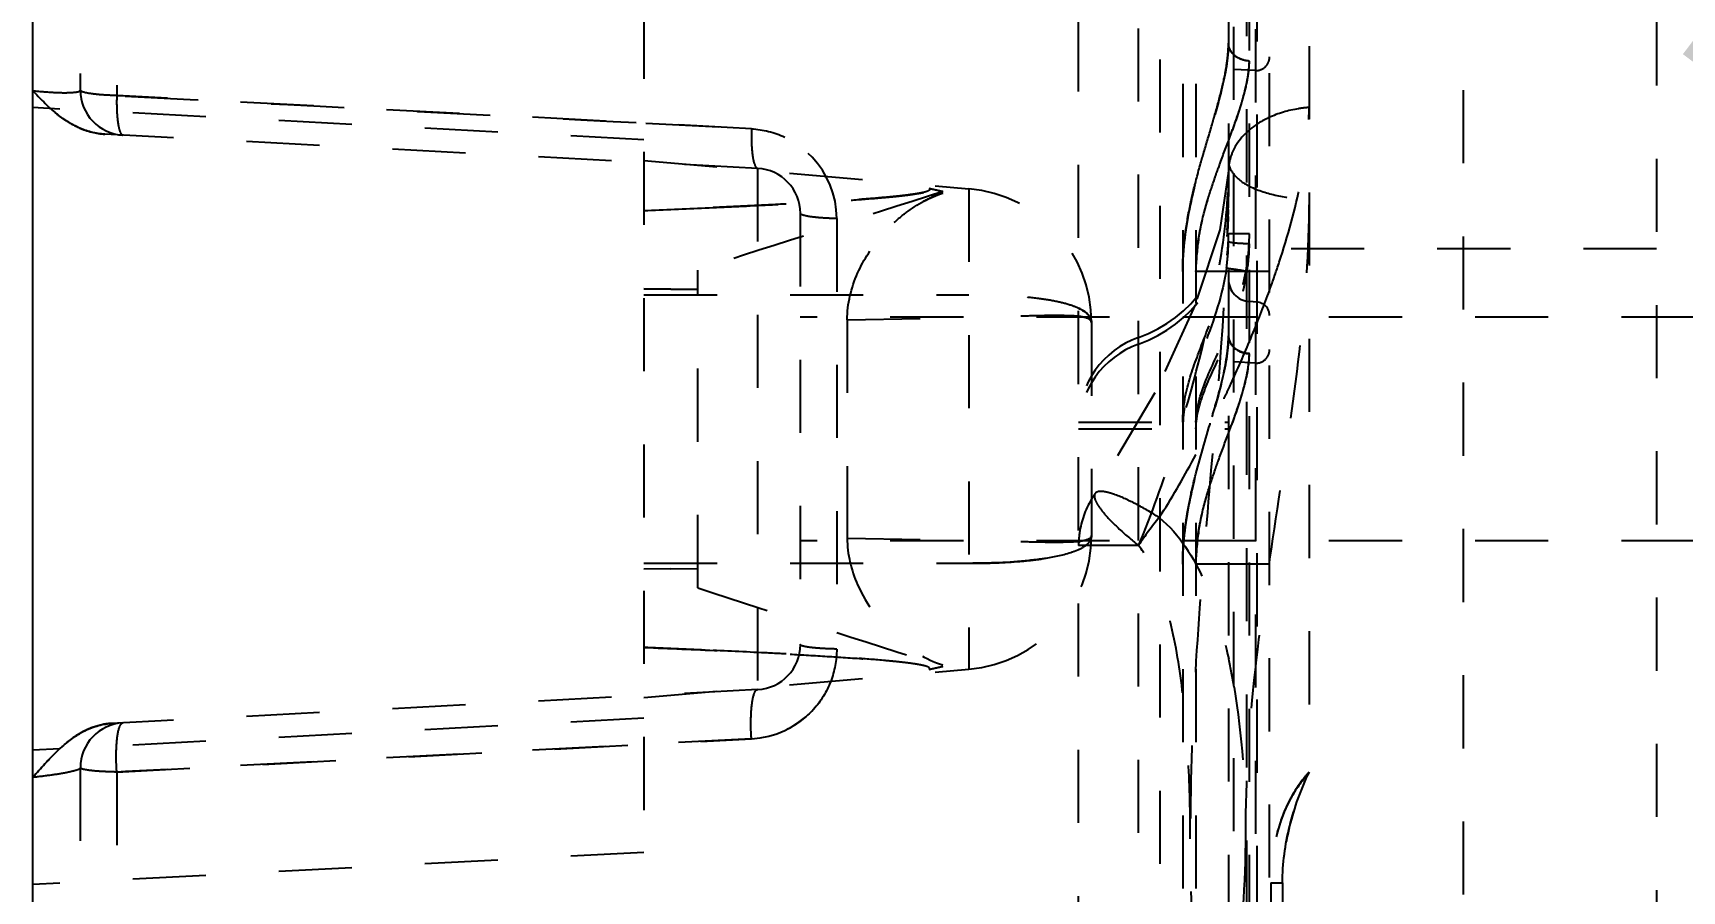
# Model space of a CAD drawing. Header units: millimetres. Extents: x 1147 to 12155, y -6137 to -4403.
# Drawn here: x 3268.09 to 3304.93, y -5203.73 to -5184.57 of the extents above; entities that cross this region are included whole.
import ezdxf

# ---------------------------------------------------------------- set-up
doc = ezdxf.new("R2010")
doc.units = ezdxf.units.MM
doc.header["$LTSCALE"] = 16.335
doc.header["$PDMODE"] = 3
doc.header["$PDSIZE"] = 0.3125
doc.linetypes.add('HIDDEN', pattern=[0.2, 0.1, -0.1])
doc.layers.get('0').update_dxf_attribs({"linetype": 'CONTINUOUS'})
doc.layers.get('Defpoints').update_dxf_attribs({"linetype": 'CONTINUOUS'})
doc.layers.add('DEFAULT_2', color=8, linetype='HIDDEN')
doc.styles.get("Standard").update_dxf_attribs({"font": 'txt', "width": 0.8})
doc.dimstyles.get("Standard").update_dxf_attribs({"dimtxt": 0.15625, "dimasz": 0.1875, "dimexe": 0.125, "dimexo": 0.0625, "dimtad": 0, "dimtih": 1, "dimtoh": 1, "dimdsep": 46, "dimtxsty": 'Standard', "dimcen": 0.09, "dimadec": 0, "dimazin": 0, "dimtp": 0.01, "dimtm": 0.01, "dimtfac": 1, "dimtofl": 0, "dimtmove": 0, "dimatfit": 3, "dimfxl": 0, "dimtolj": 1, "dimarcsym": 0})

# ---------------------------------------------------------------- blocks, each defined once
blk = doc.blocks.new('*D688')
at = {"color": 4, "lineweight": -2}
blk.add_line((3327.154, -5195.681), (3335.127, -5201.717), dxfattribs=at)
at = {"color": 4}
blk.add_solid([(3336.133, -5200.388), (3334.121, -5203.046), (3343.1, -5207.753)], dxfattribs=at)
at = {"layer": 'Defpoints', "color": 0}
for p in [(3343.1, -5207.753), (3351.073, -5213.79)]:
    blk.add_point(p, dxfattribs=at)
at = {"color": 6, "insert": (3313.867, -5185.621), "char_height": 10, "attachment_point": 5, "rotation": 322.8702}
blk.add_mtext('\\A1;∅10.00', dxfattribs=at)

msp = doc.modelspace()

# ---------------------------------------------------------------- linework, layer by layer
at = {"color": 7, "linetype": 'Continuous'}
msp.add_line((3268.086, -5503.772), (3268.086, -5023.709), dxfattribs=at)
at = {"layer": 'DEFAULT_2', "color": 8, "linetype": 'HIDDEN'}
for p, q in [((3269.144, -5107.066), (3269.144, -5185.847)), ((3269.958, -5110.595), (3269.958, -5185.967)), ((3293.277, -5402.415), (3293.277, -5115.128)), ((3295.718, -5399.454), (3295.718, -5118.089)), ((3295.207, -5396.995), (3295.207, -5120.548)), ((3294.799, -5121.249), (3294.799, -5396.294)), ((3292.79, -5388.654), (3292.79, -5127.217)), ((3295.437, -5127.584), (3295.437, -5389.959)), ((3291.451, -5388.431), (3291.451, -5129.112)), ((3294.918, -5388.619), (3294.918, -5128.948)), ((3295.401, -5128.948), (3295.401, -5388.595)), ((3293.777, -5133.436), (3293.777, -5244.192)), ((3294.074, -5133.436), (3294.074, -5244.192)), ((3295.267, -5220.896), (3295.267, -5138.281)), ((3300.043, -5169.51), (3300.043, -5254.971)), ((3304.365, -5174.31), (3304.365, -5256.018)), ((3296.6, -5178.329), (3296.6, -5201.077)), ((3281.739, -5183.957), (3281.739, -5202.871)), ((3295.401, -5185.406), (3294.918, -5185.381)), ((3284.14, -5186.709), (3269.958, -5185.967)), ((3269.958, -5185.967), (3270.143, -5185.976)), ((3281.739, -5186.953), (3268.086, -5186.237)), ((3281.782, -5186.581), (3284.14, -5186.702)), ((3284.279, -5187.595), (3269.694, -5186.83)), ((3281.739, -5187.414), (3289.001, -5188.049)), ((3284.279, -5187.595), (3284.279, -5199.233)), ((3294.799, -5187.653), (3294.607, -5188.965)), ((3288.111, -5188.042), (3288.419, -5188.113)), ((3288.214, -5188.066), (3288.111, -5188.042)), ((3288.316, -5188.089), (3288.214, -5188.066)), ((3288.419, -5188.113), (3288.316, -5188.089)), ((3289.001, -5188.049), (3289.001, -5198.779)), ((3285.232, -5188.599), (3285.232, -5198.229)), ((3286.046, -5188.714), (3286.046, -5198.329)), ((3294.607, -5188.965), (3294.054, -5190.641)), ((3295.267, -5189.056), (3294.799, -5189.056)), ((3304.365, -5189.392), (3294.799, -5189.392)), ((3282.939, -5196.965), (3282.939, -5189.863)), ((3295.718, -5189.895), (3293.777, -5189.895)), ((3282.34, -5190.29), (3281.739, -5190.281)), ((3281.739, -5190.281), (3282.939, -5190.299)), ((3282.939, -5190.299), (3282.34, -5190.29)), ((3281.739, -5190.414), (3289.001, -5190.414)), ((3294.054, -5190.641), (3293.154, -5192.609)), ((3295.437, -5190.579), (3295.267, -5190.567)), ((3377.086, -5190.914), (3285.232, -5190.914)), ((3286.28, -5190.974), (3289.001, -5190.922)), ((3286.28, -5190.974), (3286.28, -5195.854)), ((3291.739, -5191.038), (3291.739, -5195.79)), ((3295.401, -5191.942), (3294.918, -5191.917)), ((3293.154, -5192.609), (3291.82, -5194.854)), ((3291.451, -5193.263), (3294.799, -5193.263)), ((3291.451, -5193.414), (3294.799, -5193.414)), ((3291.819, -5194.855), (3291.819, -5194.855)), ((3377.086, -5195.914), (3285.232, -5195.914)), ((3286.28, -5195.854), (3289.001, -5195.906)), ((3292.79, -5196.016), (3291.451, -5196.016)), ((3281.739, -5196.414), (3289.001, -5196.414)), ((3282.34, -5196.538), (3281.739, -5196.547)), ((3282.34, -5196.538), (3282.939, -5196.529)), ((3295.718, -5196.431), (3293.777, -5196.431)), ((3281.739, -5199.414), (3289.001, -5198.779)), ((3288.419, -5198.715), (3288.111, -5198.786)), ((3288.111, -5198.786), (3288.419, -5198.715)), ((3284.279, -5199.233), (3269.832, -5199.991)), ((3281.739, -5199.876), (3268.086, -5200.591)), ((3269.958, -5201.076), (3284.14, -5200.334)), ((3284.14, -5200.334), (3270.154, -5201.065)), ((3269.144, -5200.981), (3269.144, -5316.562)), ((3270.154, -5201.065), (3269.958, -5201.076)), ((3269.958, -5201.076), (3269.958, -5316.467)), ((3281.739, -5202.871), (3268.086, -5203.587)), ((3295.747, -5203.55), (3295.747, -5211.935)), ((3295.747, -5203.55), (3296.004, -5203.55)), ((3296.004, -5203.549), (3296.004, -5211.936))]:
    msp.add_line(p, q, dxfattribs=at)
for centre, radius, start, end in [((3295.416, -5185.105), 0.302, 267, 0), ((3270.15, -5185.847), 1.005, 180.0001, 267.0017), ((3567.661, 427.074), 5620.93, 266.965891, 267.084687), ((3270.347, -5184.225), 2.76, 230.2119, 234.5232), ((3267.083, -5176.63), 29.585, 339.508, 340.2337), ((3267.11, -5176.639), 29.556, 339.5088, 340.234), ((3284.055, -5188.715), 1.991, 0.0181, 87.0457), ((3284.227, -5188.599), 1.006, 0, 87), ((3711.725, -6522.855), 1400.259, 107.596148, 107.831523), ((3288.739, -5191.038), 3, 0, 85), ((3267.39, -4834.554), 354.272, 272.32127, 272.54297), ((3291.783, -5188.524), 3.017, 289.5117, 0.1721), ((3291.783, -5188.675), 3.017, 289.5117, 0.1666), ((3275.681, -5183.043), 21.315, 340.186, 341.833), ((3295.302, -5190.066), 0.503, 180, 266), ((3271.615, -5181.559), 25.643, 337.9285, 340.1459), ((3295.416, -5190.88), 0.302, 0, 86), ((3293.462, -5193.263), 2.011, 109.5117, 180), ((3268.603, -5180.339), 28.892, 335.6744, 337.9308), ((3293.462, -5193.414), 2.011, 109.5117, 180), ((3295.416, -5191.641), 0.302, 267, 0), ((3267.896, -5180.022), 29.668, 335.1023, 335.6787), ((3267.641, -5179.904), 29.949, 334.6217, 335.1025), ((3267.418, -5183.287), 29.229, 339.5183, 340.2366), ((3293.461, -5196.016), 2.01, 144.7379, 149.2627), ((3298.894, -5200.041), 7.312, 140.5052, 146.5944), ((3288.739, -5195.79), 3, 275, 0), ((3293.446, -5196.017), 1.995, 171.8241, 179.9667), ((3711.725, -3863.973), 1400.259, 252.168477, 252.403852), ((3267.391, -5552.253), 354.25, 87.45696, 87.67874), ((3284.036, -5198.332), 2.005, 272.991, 359.9485), ((3284.227, -5198.229), 1.006, 273, 0), ((3281.426, -5201.441), 13.687, 9.5078, 12.1923), ((3270.15, -5200.981), 1.005, 92.9959, 179.9998), ((3271.122, -5203.186), 3.586, 131.0248, 133.9766)]:
    msp.add_arc(centre, radius, start, end, dxfattribs=at)
for points, knots in [([(3294.799, -5184.795), (3294.799, -5185.145), (3294.646, -5185.914), (3294.286, -5187.1), (3293.904, -5188.435), (3293.777, -5189.399), (3293.777, -5189.895)], [0, 0, 0, 0, 0.201795, 0.445615, 0.71495, 1, 1, 1, 1]), ([(3294.761, -5185.262), (3294.767, -5185.222), (3294.788, -5185.067), (3294.799, -5184.911), (3294.799, -5184.795)], [0, 0, 0, 0, 0.261591, 1, 1, 1, 1]), ([(3295.267, -5185.197), (3295.148, -5185.19), (3294.921, -5185.118), (3294.799, -5184.897), (3294.799, -5184.795)], [0, 0, 0, 0, 0.537687, 1, 1, 1, 1]), ([(3294.862, -5184.988), (3294.852, -5184.972), (3294.818, -5184.913), (3294.799, -5184.844), (3294.799, -5184.795)], [0, 0, 0, 0, 0.267698, 1, 1, 1, 1]), ([(3294.074, -5189.895), (3294.084, -5189.661), (3294.12, -5189.196), (3294.257, -5188.518), (3294.467, -5187.88), (3294.752, -5187.095), (3295.096, -5186.229), (3295.252, -5185.519), (3295.267, -5185.196)], [0, 0, 0, 0, 0.144458, 0.286589, 0.424881, 0.557759, 0.801087, 1, 1, 1, 1]), ([(3295.03, -5185.134), (3295.013, -5185.125), (3294.948, -5185.087), (3294.892, -5185.034), (3294.861, -5184.989)], [0, 0, 0, 0, 0.261298, 1, 1, 1, 1]), ([(3295.031, -5185.133), (3295.013, -5185.124), (3294.948, -5185.087), (3294.892, -5185.033), (3294.862, -5184.988)], [0, 0, 0, 0, 0.261619, 1, 1, 1, 1]), ([(3294.636, -5185.875), (3294.649, -5185.822), (3294.698, -5185.619), (3294.739, -5185.414), (3294.761, -5185.262)], [0, 0, 0, 0, 0.26118, 1, 1, 1, 1]), ([(3268.086, -5185.857), (3268.22, -5185.872), (3268.47, -5185.893), (3268.794, -5185.907), (3269.013, -5185.896), (3269.113, -5185.878), (3269.144, -5185.857), (3269.144, -5185.847)], [0, 0, 0, 0, 0.37688, 0.699542, 0.914454, 0.97229, 1, 1, 1, 1]), ([(3269.958, -5185.967), (3269.85, -5185.964), (3269.655, -5185.956), (3269.404, -5185.932), (3269.241, -5185.902), (3269.166, -5185.876), (3269.144, -5185.856), (3269.144, -5185.847)], [0, 0, 0, 0, 0.386626, 0.702005, 0.910896, 0.969241, 1, 1, 1, 1]), ([(3269.958, -5185.967), (3269.955, -5186.081), (3269.954, -5186.289), (3269.981, -5186.57), (3270.011, -5186.744), (3270.066, -5186.85), (3270.097, -5186.851)], [0, 0, 0, 0, 0.375482, 0.687257, 0.899236, 1, 1, 1, 1]), ([(3294.433, -5186.613), (3294.452, -5186.55), (3294.523, -5186.305), (3294.591, -5186.059), (3294.636, -5185.875)], [0, 0, 0, 0, 0.258586, 1, 1, 1, 1]), ([(3295.058, -5186.248), (3295.074, -5186.197), (3295.134, -5186.003), (3295.186, -5185.806), (3295.215, -5185.659)], [0, 0, 0, 0, 0.262007, 1, 1, 1, 1]), ([(3269.694, -5186.83), (3269.489, -5186.819), (3269.082, -5186.708), (3268.737, -5186.476), (3268.58, -5186.345)], [0, 0, 0, 0, 0.50056, 1, 1, 1, 1]), ([(3294.925, -5186.635), (3294.96, -5186.538), (3295.005, -5186.409), (3295.048, -5186.279), (3295.058, -5186.247)], [0, 0, 0, 0, 0.755682, 1, 1, 1, 1]), ([(3296.6, -5186.233), (3296.521, -5186.239), (3296.213, -5186.274), (3295.911, -5186.363), (3295.702, -5186.46)], [0, 0, 0, 0, 0.255085, 1, 1, 1, 1]), ([(3295.933, -5189.689), (3296.125, -5189.103), (3296.443, -5187.968), (3296.6, -5186.793), (3296.6, -5186.233)], [0, 0, 0, 0, 0.524282, 1, 1, 1, 1]), ([(3284.14, -5186.702), (3284.137, -5186.814), (3284.137, -5187.023), (3284.161, -5187.308), (3284.194, -5187.485), (3284.249, -5187.593), (3284.279, -5187.595)], [0, 0, 0, 0, 0.364067, 0.686909, 0.901365, 1, 1, 1, 1]), ([(3294.188, -5187.448), (3294.209, -5187.377), (3294.289, -5187.098), (3294.373, -5186.821), (3294.433, -5186.613)], [0, 0, 0, 0, 0.255542, 1, 1, 1, 1]), ([(3295.702, -5186.46), (3295.614, -5186.501), (3295.295, -5186.675), (3295.019, -5186.95), (3294.905, -5187.192)], [0, 0, 0, 0, 0.264628, 1, 1, 1, 1]), ([(3270.054, -5186.82), (3270.057, -5186.825), (3270.068, -5186.839), (3270.085, -5186.851), (3270.097, -5186.851)], [0, 0, 0, 0, 0.310017, 1, 1, 1, 1]), ([(3294.501, -5187.793), (3294.525, -5187.724), (3294.621, -5187.454), (3294.722, -5187.186), (3294.797, -5186.986)], [0, 0, 0, 0, 0.256146, 1, 1, 1, 1]), ([(3294.799, -5187.442), (3294.799, -5189.899), (3294.466, -5193.62), (3294.043, -5198.616), (3293.898, -5202.463), (3294.043, -5206.31), (3294.466, -5211.307), (3294.799, -5215.028), (3294.799, -5217.485)], [0, 0, 0, 0, 0.244928, 0.371582, 0.499981, 0.62839, 0.755057, 1, 1, 1, 1]), ([(3293.968, -5188.303), (3293.985, -5188.229), (3294.051, -5187.942), (3294.129, -5187.657), (3294.189, -5187.445)], [0, 0, 0, 0, 0.254295, 1, 1, 1, 1]), ([(3294.799, -5187.442), (3294.799, -5187.551), (3294.943, -5187.806), (3295.354, -5188.06), (3295.933, -5188.227), (3296.371, -5188.283), (3296.6, -5188.293)], [0, 0, 0, 0, 0.153623, 0.377006, 0.675225, 1, 1, 1, 1]), ([(3292.79, -5196.016), (3293.087, -5195.315), (3293.588, -5193.89), (3294.202, -5191.754), (3294.648, -5189.68), (3294.799, -5188.308), (3294.799, -5187.65)], [0, 0, 0, 0, 0.264109, 0.523397, 0.771296, 1, 1, 1, 1]), ([(3294.263, -5188.554), (3294.28, -5188.489), (3294.352, -5188.233), (3294.435, -5187.98), (3294.501, -5187.793)], [0, 0, 0, 0, 0.25364, 1, 1, 1, 1]), ([(3288.111, -5188.042), (3288.119, -5188.048), (3288.128, -5188.081), (3288.074, -5188.104), (3288.016, -5188.125), (3287.934, -5188.141), (3287.846, -5188.157), (3287.722, -5188.177), (3287.495, -5188.206), (3287.163, -5188.239), (3286.62, -5188.285), (3285.931, -5188.332), (3285.099, -5188.38), (3284.262, -5188.423), (3283.142, -5188.476), (3282.301, -5188.512), (3281.739, -5188.535)], [0, 0, 0, 0, 0.004693, 0.011788, 0.022583, 0.035758, 0.049821, 0.06427, 0.094206, 0.156307, 0.219677, 0.348127, 0.477692, 0.607838, 0.73834, 1, 1, 1, 1]), ([(3283.109, -5188.476), (3283.555, -5188.456), (3284.224, -5188.425), (3285.113, -5188.379), (3285.777, -5188.341), (3286.436, -5188.298), (3286.98, -5188.256), (3287.356, -5188.22), (3287.566, -5188.197), (3287.718, -5188.177), (3287.842, -5188.158), (3287.936, -5188.141), (3288.001, -5188.128), (3288.059, -5188.111), (3288.098, -5188.094), (3288.13, -5188.068), (3288.118, -5188.047), (3288.111, -5188.042)], [0, 0, 0, 0, 0.264108, 0.395736, 0.526897, 0.657295, 0.786218, 0.849525, 0.880665, 0.911069, 0.940363, 0.954544, 0.968032, 0.979828, 0.989024, 0.994973, 1, 1, 1, 1]), ([(3286.28, -5190.974), (3286.28, -5190.619), (3286.452, -5189.925), (3287, -5189.092), (3287.574, -5188.567), (3288.059, -5188.285), (3288.296, -5188.167), (3288.418, -5188.128)], [0, 0, 0, 0, 0.283943, 0.551535, 0.789405, 0.897635, 1, 1, 1, 1]), ([(3287.333, -5188.801), (3287.417, -5188.723), (3287.742, -5188.451), (3288.122, -5188.237), (3288.417, -5188.144)], [0, 0, 0, 0, 0.270715, 1, 1, 1, 1]), ([(3293.819, -5189.178), (3293.828, -5189.104), (3293.866, -5188.81), (3293.921, -5188.519), (3293.968, -5188.303)], [0, 0, 0, 0, 0.252702, 1, 1, 1, 1]), ([(3296.6, -5188.293), (3296.6, -5189.429), (3296.411, -5191.743), (3295.882, -5195.227), (3295.342, -5198.802), (3295.096, -5202.464), (3295.343, -5206.125), (3295.882, -5209.7), (3296.411, -5213.184), (3296.6, -5215.498), (3296.6, -5216.634)], [0, 0, 0, 0, 0.119592, 0.243677, 0.370971, 0.500001, 0.629031, 0.756324, 0.880409, 1, 1, 1, 1]), ([(3286.046, -5188.714), (3285.94, -5188.712), (3285.744, -5188.703), (3285.493, -5188.682), (3285.327, -5188.651), (3285.254, -5188.625), (3285.232, -5188.607), (3285.232, -5188.599)], [0, 0, 0, 0, 0.380126, 0.706362, 0.91498, 0.971388, 1, 1, 1, 1]), ([(3286.046, -5188.714), (3285.94, -5188.712), (3285.744, -5188.703), (3285.493, -5188.682), (3285.327, -5188.651), (3285.254, -5188.625), (3285.232, -5188.607), (3285.232, -5188.599)], [0, 0, 0, 0, 0.380127, 0.706363, 0.914981, 0.971389, 1, 1, 1, 1]), ([(3293.842, -5192.653), (3293.904, -5192.348), (3294.111, -5191.756), (3294.573, -5190.606), (3294.799, -5189.677), (3294.799, -5189.056)], [0, 0, 0, 0, 0.250337, 0.500802, 1, 1, 1, 1]), ([(3294.074, -5193.263), (3294.074, -5192.915), (3294.317, -5192.217), (3294.801, -5191.25), (3295.165, -5190.186), (3295.267, -5189.433), (3295.267, -5189.056)], [0, 0, 0, 0, 0.23773, 0.487248, 0.742701, 1, 1, 1, 1]), ([(3295.267, -5189.278), (3295.208, -5189.278), (3295.097, -5189.274), (3294.953, -5189.265), (3294.855, -5189.251), (3294.813, -5189.239), (3294.799, -5189.23), (3294.799, -5189.225)], [0, 0, 0, 0, 0.370166, 0.700733, 0.915616, 0.973255, 1, 1, 1, 1]), ([(3294.755, -5189.822), (3294.672, -5190.408), (3294.37, -5191.275), (3293.908, -5192.426), (3293.777, -5193.077), (3293.777, -5193.414)], [0, 0, 0, 0, 0.47559, 0.729268, 1, 1, 1, 1]), ([(3294.074, -5193.414), (3294.074, -5193.106), (3294.261, -5192.496), (3294.807, -5191.397), (3295.125, -5190.506), (3295.215, -5189.895)], [0, 0, 0, 0, 0.249429, 0.50006, 1, 1, 1, 1]), ([(3295.215, -5189.895), (3295.111, -5189.879), (3294.959, -5189.852), (3294.804, -5189.835), (3294.755, -5189.822)], [0, 0, 0, 0, 0.675685, 1, 1, 1, 1]), ([(3291.739, -5191.04), (3291.739, -5190.988), (3291.696, -5190.87), (3291.525, -5190.745), (3291.277, -5190.643), (3290.943, -5190.559), (3290.535, -5190.494), (3289.88, -5190.429), (3289.36, -5190.414), (3289.001, -5190.414)], [0, 0, 0, 0, 0.053073, 0.119351, 0.210087, 0.327357, 0.469454, 0.632526, 1, 1, 1, 1]), ([(3291.454, -5190.72), (3291.532, -5190.756), (3291.669, -5190.828), (3291.739, -5190.977), (3291.739, -5191.04)], [0, 0, 0, 0, 0.577326, 1, 1, 1, 1]), ([(3291.739, -5191.04), (3291.739, -5190.963), (3291.521, -5190.899), (3291.281, -5190.886), (3290.942, -5190.878), (3290.539, -5190.885), (3289.88, -5190.901), (3289.361, -5190.916), (3289.001, -5190.922)], [0, 0, 0, 0, 0.083475, 0.171088, 0.290584, 0.43872, 0.610537, 1, 1, 1, 1]), ([(3294.799, -5191.33), (3294.799, -5191.681), (3294.646, -5192.45), (3294.286, -5193.636), (3293.904, -5194.971), (3293.777, -5195.935), (3293.777, -5196.431)], [0, 0, 0, 0, 0.201795, 0.445615, 0.71495, 1, 1, 1, 1]), ([(3294.761, -5191.797), (3294.767, -5191.756), (3294.788, -5191.602), (3294.799, -5191.446), (3294.799, -5191.33)], [0, 0, 0, 0, 0.261591, 1, 1, 1, 1]), ([(3294.799, -5191.33), (3294.799, -5191.432), (3294.921, -5191.654), (3295.148, -5191.726), (3295.267, -5191.732)], [0, 0, 0, 0, 0.462336, 1, 1, 1, 1]), ([(3294.862, -5191.523), (3294.852, -5191.508), (3294.818, -5191.449), (3294.799, -5191.38), (3294.799, -5191.33)], [0, 0, 0, 0, 0.267698, 1, 1, 1, 1]), ([(3294.074, -5196.431), (3294.084, -5196.196), (3294.12, -5195.732), (3294.257, -5195.054), (3294.467, -5194.416), (3294.752, -5193.631), (3295.096, -5192.764), (3295.252, -5192.055), (3295.267, -5191.732)], [0, 0, 0, 0, 0.144458, 0.286589, 0.424881, 0.557759, 0.801087, 1, 1, 1, 1]), ([(3294.434, -5193.146), (3294.469, -5193.027), (3294.597, -5192.582), (3294.712, -5192.131), (3294.761, -5191.797)], [0, 0, 0, 0, 0.269337, 1, 1, 1, 1]), ([(3295.031, -5191.669), (3295.013, -5191.66), (3294.948, -5191.623), (3294.892, -5191.569), (3294.862, -5191.523)], [0, 0, 0, 0, 0.261619, 1, 1, 1, 1]), ([(3295.058, -5192.783), (3295.082, -5192.707), (3295.169, -5192.424), (3295.237, -5192.133), (3295.257, -5191.918)], [0, 0, 0, 0, 0.269701, 1, 1, 1, 1]), ([(3293.252, -5195.391), (3293.53, -5194.965), (3294.031, -5194.089), (3294.486, -5193.19), (3294.699, -5192.739)], [0, 0, 0, 0, 0.505378, 1, 1, 1, 1]), ([(3294.925, -5193.171), (3294.96, -5193.073), (3295.005, -5192.944), (3295.048, -5192.814), (3295.058, -5192.783)], [0, 0, 0, 0, 0.755682, 1, 1, 1, 1]), ([(3293.963, -5194.863), (3293.996, -5194.713), (3294.136, -5194.136), (3294.311, -5193.568), (3294.434, -5193.146)], [0, 0, 0, 0, 0.259645, 1, 1, 1, 1]), ([(3294.501, -5194.329), (3294.525, -5194.259), (3294.622, -5193.986), (3294.724, -5193.716), (3294.799, -5193.515)], [0, 0, 0, 0, 0.256212, 1, 1, 1, 1]), ([(3294.263, -5195.09), (3294.28, -5195.025), (3294.352, -5194.769), (3294.435, -5194.516), (3294.501, -5194.329)], [0, 0, 0, 0, 0.25364, 1, 1, 1, 1]), ([(3293.252, -5195.391), (3293.079, -5195.283), (3292.759, -5195.097), (3292.372, -5194.912), (3292.109, -5194.83), (3291.963, -5194.801), (3291.848, -5194.814), (3291.82, -5194.854)], [0, 0, 0, 0, 0.387611, 0.703756, 0.819779, 0.905241, 1, 1, 1, 1]), ([(3291.82, -5194.855), (3291.791, -5194.895), (3291.817, -5195.006), (3291.892, -5195.134), (3292.055, -5195.352), (3292.355, -5195.653), (3292.633, -5195.891), (3292.79, -5196.016)], [0, 0, 0, 0, 0.095307, 0.180954, 0.296992, 0.612871, 1, 1, 1, 1]), ([(3293.777, -5196.431), (3293.777, -5196.297), (3293.795, -5195.77), (3293.879, -5195.248), (3293.963, -5194.863)], [0, 0, 0, 0, 0.253092, 1, 1, 1, 1]), ([(3293.252, -5195.391), (3293.707, -5195.762), (3294.351, -5196.825), (3294.677, -5197.964), (3294.804, -5198.551)], [0, 0, 0, 0, 0.49445, 1, 1, 1, 1]), ([(3286.28, -5195.854), (3286.28, -5196.209), (3286.491, -5197.053), (3287.259, -5198.069), (3288.033, -5198.562), (3288.417, -5198.684)], [0, 0, 0, 0, 0.285357, 0.676138, 1, 1, 1, 1]), ([(3289.001, -5196.414), (3289.36, -5196.414), (3289.88, -5196.398), (3290.535, -5196.334), (3290.943, -5196.269), (3291.277, -5196.185), (3291.525, -5196.083), (3291.696, -5195.959), (3291.739, -5195.84), (3291.739, -5195.788)], [0, 0, 0, 0, 0.367478, 0.530548, 0.672639, 0.789928, 0.880672, 0.946901, 1, 1, 1, 1]), ([(3291.739, -5195.788), (3291.739, -5195.865), (3291.521, -5195.929), (3291.281, -5195.942), (3290.942, -5195.95), (3290.539, -5195.943), (3289.88, -5195.927), (3289.361, -5195.912), (3289.001, -5195.906)], [0, 0, 0, 0, 0.083475, 0.171088, 0.290584, 0.43872, 0.610537, 1, 1, 1, 1]), ([(3291.739, -5195.788), (3291.739, -5195.851), (3291.669, -5196), (3291.532, -5196.072), (3291.454, -5196.109)], [0, 0, 0, 0, 0.422457, 1, 1, 1, 1]), ([(3291.454, -5196.109), (3291.407, -5196.131), (3291.17, -5196.223), (3290.918, -5196.272), (3290.718, -5196.304)], [0, 0, 0, 0, 0.203929, 1, 1, 1, 1]), ([(3292.79, -5208.911), (3292.944, -5208.721), (3293.192, -5208.266), (3293.52, -5207.253), (3293.769, -5205.881), (3293.916, -5204.187), (3293.961, -5202.464), (3293.916, -5200.741), (3293.769, -5199.046), (3293.52, -5197.674), (3293.192, -5196.661), (3292.944, -5196.206), (3292.79, -5196.016)], [0, 0, 0, 0, 0.05537, 0.115462, 0.240655, 0.369591, 0.49998, 0.630371, 0.759314, 0.884517, 0.944615, 1, 1, 1, 1]), ([(3290.718, -5196.304), (3290.592, -5196.323), (3290.023, -5196.395), (3289.447, -5196.414), (3289.001, -5196.414)], [0, 0, 0, 0, 0.221863, 1, 1, 1, 1]), ([(3281.739, -5198.293), (3282.301, -5198.316), (3283.142, -5198.352), (3284.262, -5198.405), (3285.099, -5198.448), (3285.931, -5198.497), (3286.62, -5198.543), (3287.163, -5198.589), (3287.495, -5198.622), (3287.722, -5198.651), (3287.846, -5198.671), (3287.934, -5198.687), (3288.016, -5198.703), (3288.074, -5198.724), (3288.128, -5198.747), (3288.119, -5198.78), (3288.111, -5198.786)], [0, 0, 0, 0, 0.261659, 0.392162, 0.522308, 0.651873, 0.780323, 0.843692, 0.905794, 0.935729, 0.950179, 0.964243, 0.977417, 0.988211, 0.995307, 1, 1, 1, 1]), ([(3288.111, -5198.786), (3288.118, -5198.781), (3288.13, -5198.76), (3288.098, -5198.734), (3288.059, -5198.717), (3288.001, -5198.701), (3287.936, -5198.687), (3287.842, -5198.67), (3287.718, -5198.651), (3287.566, -5198.631), (3287.356, -5198.608), (3286.98, -5198.572), (3286.436, -5198.53), (3285.777, -5198.487), (3285.114, -5198.449), (3284.224, -5198.403), (3283.555, -5198.372), (3283.109, -5198.352)], [0, 0, 0, 0, 0.005028, 0.010975, 0.020171, 0.031967, 0.045455, 0.059635, 0.088928, 0.119332, 0.150472, 0.213779, 0.342702, 0.473101, 0.604262, 0.735891, 1, 1, 1, 1]), ([(3286.046, -5198.329), (3285.937, -5198.327), (3285.746, -5198.32), (3285.522, -5198.302), (3285.383, -5198.284), (3285.306, -5198.268), (3285.259, -5198.255), (3285.232, -5198.238), (3285.232, -5198.229)], [0, 0, 0, 0, 0.394657, 0.691517, 0.811297, 0.906258, 0.969556, 1, 1, 1, 1]), ([(3284.14, -5200.334), (3284.13, -5200.192), (3284.122, -5199.938), (3284.144, -5199.591), (3284.177, -5199.381), (3284.238, -5199.236), (3284.279, -5199.233)], [0, 0, 0, 0, 0.37741, 0.677689, 0.8905, 1, 1, 1, 1]), ([(3284.14, -5200.334), (3284.13, -5200.192), (3284.122, -5199.938), (3284.144, -5199.591), (3284.177, -5199.381), (3284.238, -5199.236), (3284.279, -5199.233)], [0, 0, 0, 0, 0.377411, 0.67769, 0.890499, 1, 1, 1, 1]), ([(3294.925, -5199.181), (3295.107, -5200.263), (3295.25, -5202.463), (3295.107, -5204.664), (3294.925, -5205.746)], [0, 0, 0, 0, 0.499999, 1, 1, 1, 1]), ([(3269.958, -5201.076), (3269.949, -5200.939), (3269.94, -5200.686), (3269.962, -5200.337), (3269.994, -5200.12), (3270.059, -5199.979), (3270.097, -5199.977)], [0, 0, 0, 0, 0.362023, 0.677574, 0.897471, 1, 1, 1, 1]), ([(3270.053, -5200.007), (3270.056, -5200.002), (3270.067, -5199.988), (3270.085, -5199.977), (3270.097, -5199.977)], [0, 0, 0, 0, 0.30411, 1, 1, 1, 1]), ([(3268.086, -5201.187), (3268.221, -5201.174), (3268.47, -5201.144), (3268.764, -5201.098), (3268.954, -5201.058), (3269.054, -5201.031), (3269.11, -5201.011), (3269.144, -5200.991), (3269.144, -5200.981)], [0, 0, 0, 0, 0.37413, 0.694348, 0.818458, 0.912214, 0.972573, 1, 1, 1, 1]), ([(3269.958, -5201.076), (3269.85, -5201.074), (3269.655, -5201.067), (3269.405, -5201.049), (3269.241, -5201.024), (3269.168, -5201.004), (3269.144, -5200.988), (3269.144, -5200.981)], [0, 0, 0, 0, 0.389766, 0.707207, 0.916168, 0.973075, 1, 1, 1, 1]), ([(3269.958, -5201.076), (3269.85, -5201.074), (3269.655, -5201.067), (3269.405, -5201.049), (3269.241, -5201.024), (3269.168, -5201.004), (3269.144, -5200.988), (3269.144, -5200.981)], [0, 0, 0, 0, 0.389766, 0.707207, 0.916168, 0.973075, 1, 1, 1, 1]), ([(3296.6, -5201.082), (3296.456, -5201.251), (3296.193, -5201.612), (3295.834, -5202.431), (3295.76, -5203.105), (3295.747, -5203.55)], [0, 0, 0, 0, 0.250266, 0.499239, 1, 1, 1, 1]), ([(3296.601, -5201.083), (3296.458, -5201.233), (3295.94, -5201.957), (3295.747, -5202.875), (3295.747, -5203.55)], [0, 0, 0, 0, 0.235578, 1, 1, 1, 1]), ([(3296.6, -5201.077), (3296.409, -5201.459), (3296.127, -5202.271), (3296.004, -5203.123), (3296.004, -5203.549)], [0, 0, 0, 0, 0.499978, 1, 1, 1, 1]), ([(3296.004, -5203.549), (3296.005, -5203.123), (3296.127, -5202.271), (3296.409, -5201.459), (3296.6, -5201.079)], [0, 0, 0, 0, 0.500055, 1, 1, 1, 1])]:
    msp.add_open_spline(points, degree=3, knots=knots, dxfattribs=at)
for points in [[(3294.861, -5184.989), (3294.823, -5184.933), (3294.799, -5184.863), (3294.799, -5184.795)], [(3295.267, -5185.197), (3295.185, -5185.192), (3295.103, -5185.171), (3295.03, -5185.134)], [(3295.267, -5185.196), (3295.185, -5185.192), (3295.103, -5185.169), (3295.031, -5185.133)], [(3295.257, -5185.382), (3295.263, -5185.32), (3295.267, -5185.258), (3295.267, -5185.196)], [(3295.257, -5185.382), (3295.263, -5185.321), (3295.267, -5185.259), (3295.267, -5185.197)], [(3295.257, -5185.382), (3295.263, -5185.321), (3295.267, -5185.259), (3295.267, -5185.197)], [(3295.215, -5185.659), (3295.234, -5185.567), (3295.248, -5185.475), (3295.257, -5185.382)], [(3295.215, -5185.659), (3295.234, -5185.568), (3295.248, -5185.475), (3295.257, -5185.382)], [(3295.215, -5185.659), (3295.234, -5185.568), (3295.248, -5185.475), (3295.257, -5185.382)], [(3268.086, -5185.857), (3268.242, -5186.029), (3268.403, -5186.198), (3268.581, -5186.346)], [(3268.745, -5186.473), (3268.862, -5186.556), (3268.987, -5186.629), (3269.117, -5186.687)], [(3269.117, -5186.687), (3269.298, -5186.767), (3269.496, -5186.82), (3269.694, -5186.83)], [(3284.14, -5186.709), (3284.396, -5186.723), (3284.654, -5186.787), (3284.886, -5186.895)], [(3294.819, -5187.452), (3294.806, -5187.516), (3294.799, -5187.58), (3294.799, -5187.645)], [(3294.905, -5187.192), (3294.866, -5187.275), (3294.836, -5187.363), (3294.819, -5187.452)], [(3294.119, -5189.259), (3294.152, -5189.022), (3294.202, -5188.786), (3294.263, -5188.554)], [(3293.777, -5189.895), (3293.777, -5189.655), (3293.792, -5189.415), (3293.819, -5189.177)], [(3293.777, -5189.895), (3293.777, -5189.655), (3293.792, -5189.416), (3293.819, -5189.178)], [(3294.074, -5189.895), (3294.074, -5189.682), (3294.09, -5189.47), (3294.119, -5189.259)], [(3294.755, -5189.822), (3294.783, -5189.624), (3294.799, -5189.425), (3294.799, -5189.225)], [(3295.215, -5189.895), (3295.248, -5189.691), (3295.267, -5189.484), (3295.267, -5189.278)], [(3295.267, -5191.732), (3295.185, -5191.728), (3295.103, -5191.705), (3295.031, -5191.669)], [(3295.257, -5191.918), (3295.263, -5191.856), (3295.267, -5191.794), (3295.267, -5191.732)], [(3293.777, -5193.263), (3293.777, -5193.059), (3293.801, -5192.853), (3293.842, -5192.653)], [(3291.733, -5194.988), (3291.598, -5195.215), (3291.508, -5195.473), (3291.471, -5195.733)], [(3294.119, -5195.795), (3294.152, -5195.558), (3294.202, -5195.322), (3294.263, -5195.09)], [(3294.074, -5196.431), (3294.074, -5196.218), (3294.09, -5196.005), (3294.119, -5195.795)], [(3286.046, -5198.329), (3286.046, -5198.574), (3285.999, -5198.823), (3285.911, -5199.052)], [(3285.911, -5199.052), (3285.823, -5199.28), (3285.69, -5199.496), (3285.525, -5199.678)], [(3285.525, -5199.678), (3285.361, -5199.859), (3285.16, -5200.011), (3284.942, -5200.121)], [(3269.211, -5200.171), (3268.997, -5200.283), (3268.805, -5200.438), (3268.631, -5200.605)], [(3268.768, -5200.48), (3268.904, -5200.362), (3269.051, -5200.255), (3269.211, -5200.171)], [(3269.211, -5200.171), (3269.402, -5200.071), (3269.616, -5200.002), (3269.832, -5199.991)], [(3269.616, -5200.021), (3269.475, -5200.052), (3269.338, -5200.104), (3269.211, -5200.171)], [(3269.832, -5199.991), (3269.759, -5199.994), (3269.687, -5200.005), (3269.616, -5200.021)], [(3268.086, -5201.19), (3268.266, -5200.993), (3268.439, -5200.79), (3268.632, -5200.605)], [(3268.631, -5200.605), (3268.439, -5200.789), (3268.265, -5200.991), (3268.086, -5201.187)]]:
    msp.add_open_spline(points, degree=3, dxfattribs=at)

# ---------------------------------------------------------------- dimensions: what is measured, and where the dimension line sits
dim = msp.add_diameter_dim_2p(p1=(3351.073, -5213.79), p2=(3343.1, -5207.753), dimstyle='Standard', override={"dimtxt": 10, "dimasz": 10, "dimgap": 0, "dimtih": 0, "dimtoh": 0, "dimzin": 0, "dimcen": 0, "dimclrd": 4, "dimclre": 4, "dimclrt": 6, "dimadec": 2, "dimtp": 0, "dimtm": 0, "dimtzin": 0})
dim.commit()
dim.dimension.update_dxf_attribs({"geometry": '*D688', "text_midpoint": (3313.867, -5185.621)})

doc.saveas('drawing.dxf')
